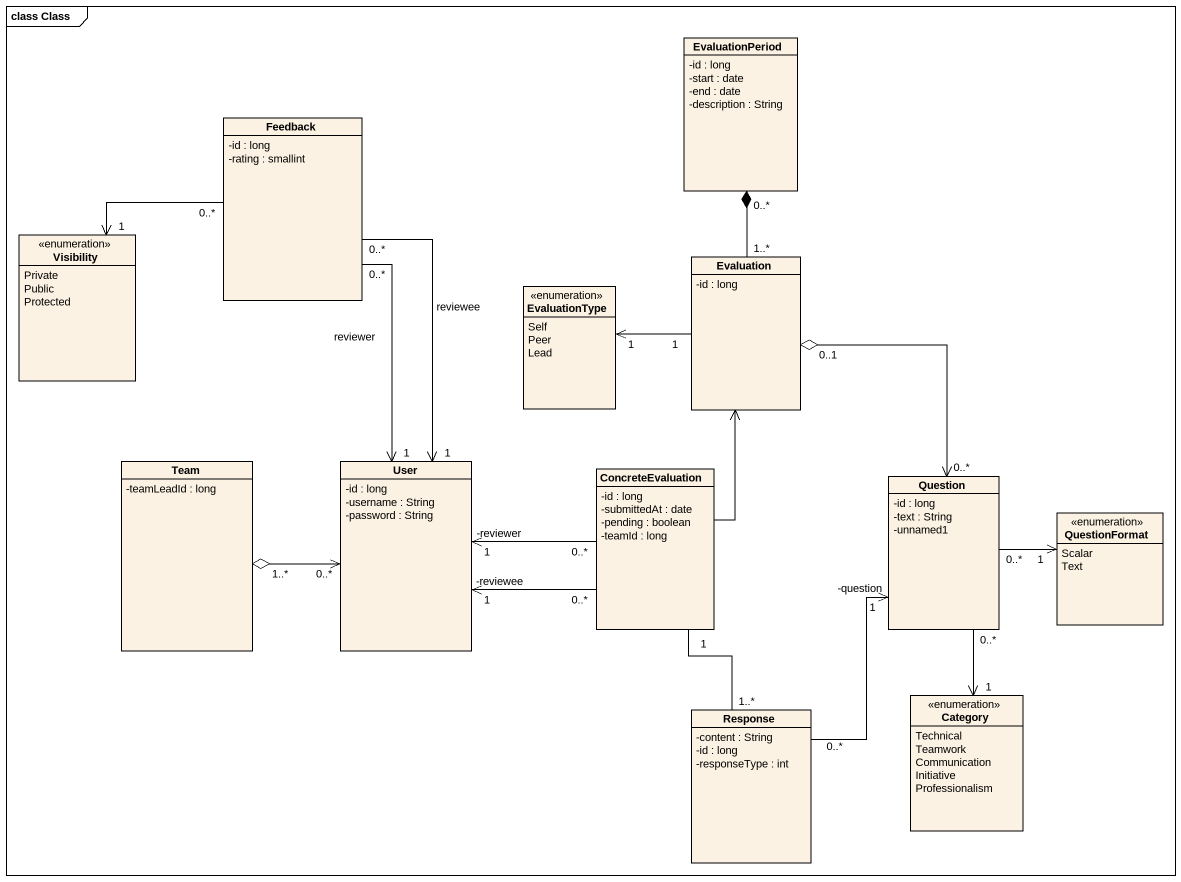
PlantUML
@startuml
mainframe class Class
hide circle
hide empty members
skinparam classAttributeIconSize 0
class EvaluationPeriod {
  -id : long
  -start : date
  -end : date
  -description : String
}
class Feedback {
  -id : long
  -rating : smallint
}
enum Visibility {
  Private
  Public
  Protected
}
class Evaluation {
  -id : long
}
enum EvaluationType {
  Self
  Peer
  Lead
}
class Team {
  -teamLeadId : long
}
class User {
  -id : long
  -username : String
  -password : String
}
class ConcreteEvaluation {
  -id : long
  -submittedAt : date
  -pending : boolean
  -teamId : long
}
class Question {
  -id : long
  -text : String
  -unnamed1
}
enum QuestionFormat {
  Scalar
  Text
}
class Response {
  -content : String
  -id : long
  -responseType : int
}
enum Category {
  Technical
  Teamwork
  Communication
  Initiative
  Professionalism
}
EvaluationPeriod "0..*" *-- "1..*" Evaluation
Feedback "0..*" -left-> "1" Visibility
Feedback "0..*" --> "1" User : reviewer
Feedback "0..*" --> "1" User : reviewee
Evaluation "1" -left-> "1" EvaluationType
Evaluation "0..1" o--> "0..*" Question
Team "1..*" o-right-> "0..*" User
ConcreteEvaluation -up-> Evaluation
ConcreteEvaluation "0..*" -left-> "-reviewee\n1" User
ConcreteEvaluation "0..*" -left-> "-reviewer\n1" User
ConcreteEvaluation "1" -- "1..*" Response
Question "0..*" -right-> "1" QuestionFormat
Question "0..*" --> "1" Category
Response "0..*" -up-> "1\n-question" Question
@enduml
